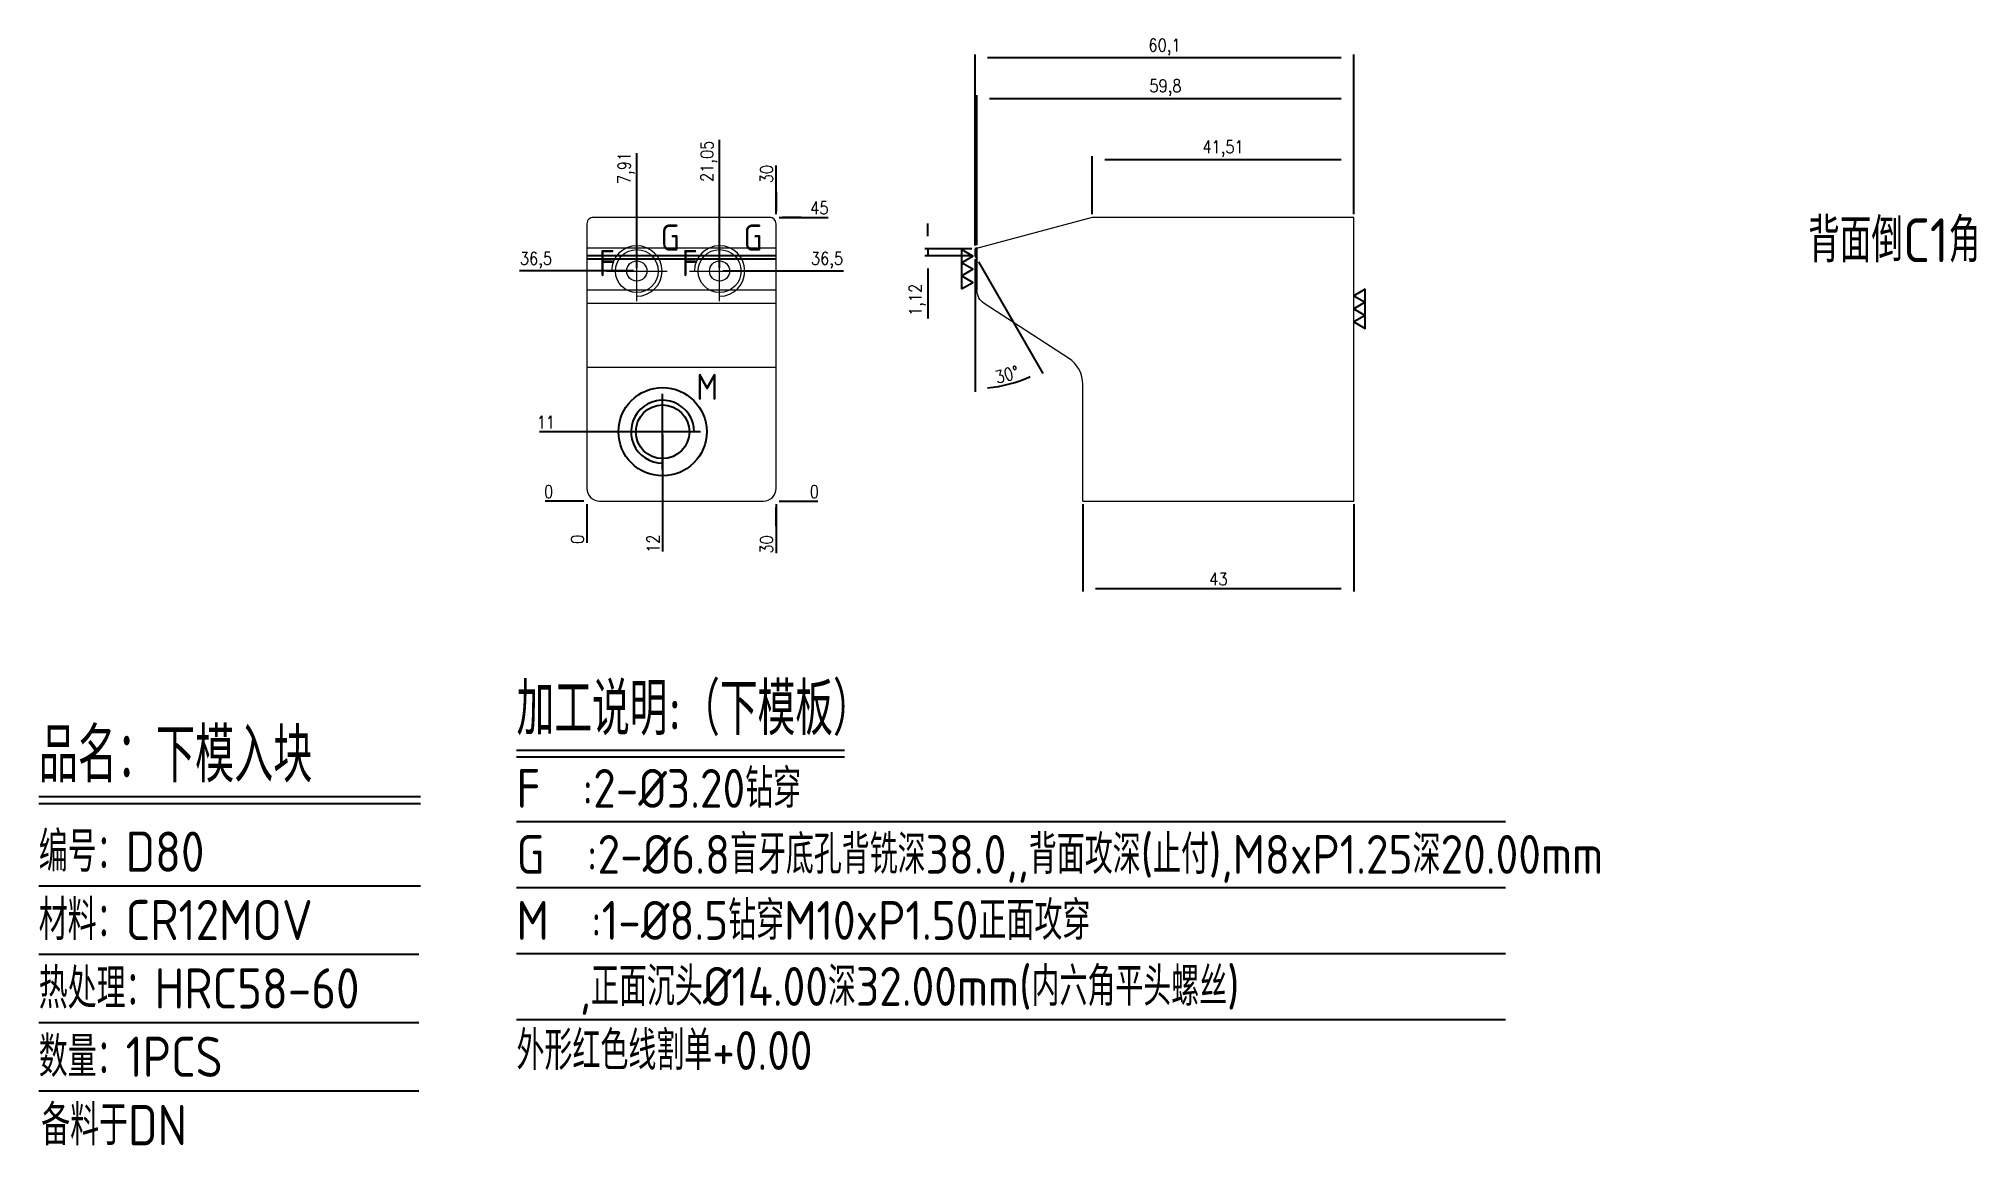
# Model space of a CAD drawing. Header units: millimetres. Extents: x 106917 to 107224, y -3029 to -2854.
import ezdxf
from ezdxf.enums import TextEntityAlignment as Align

# ---------------------------------------------------------------- set-up
doc = ezdxf.new("R2010")
doc.units = ezdxf.units.MM
doc.linetypes.add('CENTER', pattern=[0])
doc.linetypes.add('DASHED', pattern=[0])
for name, color, linetype in [('DIE_P', 2, 'Continuous'), ('DIM', 4, 'Continuous'), ('LB_P', 2, 'Continuous'), ('TEXT', 4, 'Continuous')]:
    doc.layers.add(name, color=color, linetype=linetype)
doc.styles.add('gbenor', font='gbenor.shx', dxfattribs={"bigfont": 'gbcbig.shx'})
doc.styles.get("Standard").update_dxf_attribs({"font": 'txt.shx', "width": 0.85, "bigfont": 'ctxt.shx'})
doc.dimstyles.new('T-2-WX', dxfattribs={"dimtxt": 2, "dimasz": 2, "dimexe": 0.5, "dimexo": 0.5, "dimgap": 0.5, "dimtad": 1, "dimtxsty": 'Standard', "dimblk": 'OPEN30', "dimcen": 0, "dimazin": 3, "dimtfac": 1, "dimtmove": 0, "dimatfit": 3, "dimldrblk": 'OPEN30', "dimlwd": -1, "dimlwe": -1})

# ---------------------------------------------------------------- blocks, each defined once
blk = doc.blocks.new('*D7579')
at = {"layer": 'Defpoints', "color": 0}
for p in [(107003.6, -2927.08), (107033.6, -2927.08), (107038.6, -2927.08)]:
    blk.add_point(p, dxfattribs=at)
at = {"layer": 'DIM', "color": 0}
blk.add_line((107034.1, -2927.08), (107040.23, -2927.08), dxfattribs=at)
at = {"layer": 'DIM', "color": 0, "insert": (107039.67, -2925.58), "char_height": 2, "attachment_point": 5}
blk.add_mtext('0', dxfattribs=at)
blk = doc.blocks.new('_Open30')
blk = doc.blocks.new('*D7580')
at = {"layer": 'Defpoints', "color": 0}
for p in [(107024.65, -2890.58), (107038.6, -2890.58), (107003.6, -2927.08)]:
    blk.add_point(p, dxfattribs=at)
at = {"layer": 'DIM', "color": 0}
for p, q in [((107025.15, -2890.58), (107030.6, -2890.58)), ((107030.6, -2890.58), (107034.6, -2890.58)), ((107034.6, -2890.58), (107044.28, -2890.58))]:
    blk.add_line(p, q, dxfattribs=at)
at = {"layer": 'DIM', "color": 0, "insert": (107041.69, -2888.89), "char_height": 2, "attachment_point": 5}
blk.add_mtext('36,5', dxfattribs=at)
blk = doc.blocks.new('*D7581')
at = {"layer": 'Defpoints', "color": 0}
for p in [(107033.6, -2882.08), (107038.6, -2882.08), (107003.6, -2927.08)]:
    blk.add_point(p, dxfattribs=at)
at = {"layer": 'DIM', "color": 0}
for p, q in [((107034.1, -2882.08), (107037.6, -2882.08)), ((107037.6, -2882.08), (107034.6, -2882.08)), ((107034.6, -2882.08), (107041.85, -2882.08))]:
    blk.add_line(p, q, dxfattribs=at)
at = {"layer": 'DIM', "color": 0, "insert": (107040.48, -2880.58), "char_height": 2, "attachment_point": 5}
blk.add_mtext('45', dxfattribs=at)
blk = doc.blocks.new('*D7582')
at = {"layer": 'Defpoints', "color": 0}
for p in [(106998.6, -2927.08), (107003.6, -2927.08), (107003.6, -2927.08)]:
    blk.add_point(p, dxfattribs=at)
at = {"layer": 'DIM', "color": 0}
blk.add_line((107003.1, -2927.08), (106996.97, -2927.08), dxfattribs=at)
at = {"layer": 'DIM', "color": 0, "insert": (106997.53, -2925.58), "char_height": 2, "attachment_point": 5}
blk.add_mtext('0', dxfattribs=at)
blk = doc.blocks.new('*D7583')
at = {"layer": 'Defpoints', "color": 0}
for p in [(106998.6, -2916.08), (107015.6, -2916.08), (107003.6, -2927.08)]:
    blk.add_point(p, dxfattribs=at)
at = {"layer": 'DIM', "color": 0}
for p, q in [((107002.6, -2916.08), (106996.08, -2916.08)), ((107006.6, -2916.08), (107002.6, -2916.08)), ((107015.1, -2916.08), (107006.6, -2916.08))]:
    blk.add_line(p, q, dxfattribs=at)
at = {"layer": 'DIM', "color": 0, "insert": (106997.09, -2914.58), "char_height": 2, "attachment_point": 5}
blk.add_mtext('11', dxfattribs=at)
blk = doc.blocks.new('*D7584')
at = {"layer": 'Defpoints', "color": 0}
for p in [(106998.6, -2890.58), (107011.51, -2890.58), (107003.6, -2927.08)]:
    blk.add_point(p, dxfattribs=at)
at = {"layer": 'DIM', "color": 0}
for p, q in [((107002.6, -2890.58), (106992.92, -2890.58)), ((107006.6, -2890.58), (107002.6, -2890.58)), ((107011.01, -2890.58), (107006.6, -2890.58))]:
    blk.add_line(p, q, dxfattribs=at)
at = {"layer": 'DIM', "color": 0, "insert": (106995.51, -2888.89), "char_height": 2, "attachment_point": 5}
blk.add_mtext('36,5', dxfattribs=at)
blk = doc.blocks.new('*D7585')
at = {"layer": 'Defpoints', "color": 0}
for p in [(107003.6, -2927.08), (107033.6, -2927.08), (107033.6, -2932.08)]:
    blk.add_point(p, dxfattribs=at)
at = {"layer": 'DIM', "color": 0}
for p, q in [((107033.6, -2927.58), (107033.6, -2931.08)), ((107033.6, -2931.08), (107033.6, -2928.08)), ((107033.6, -2928.08), (107033.6, -2935.33))]:
    blk.add_line(p, q, dxfattribs=at)
at = {"layer": 'DIM', "color": 0, "insert": (107032.1, -2933.96), "char_height": 2, "attachment_point": 5, "rotation": 90}
blk.add_mtext('30', dxfattribs=at)
blk = doc.blocks.new('*D7586')
at = {"layer": 'Defpoints', "color": 0}
for p in [(107015.6, -2916.08), (107003.6, -2927.08), (107015.6, -2932.08)]:
    blk.add_point(p, dxfattribs=at)
at = {"layer": 'DIM', "color": 0}
for p, q in [((107015.6, -2916.58), (107015.6, -2924.08)), ((107015.6, -2924.08), (107015.6, -2928.08)), ((107015.6, -2928.08), (107015.6, -2935.09))]:
    blk.add_line(p, q, dxfattribs=at)
at = {"layer": 'DIM', "color": 0, "insert": (107014.1, -2933.84), "char_height": 2, "attachment_point": 5, "rotation": 90}
blk.add_mtext('12', dxfattribs=at)
blk = doc.blocks.new('*D7587')
at = {"layer": 'Defpoints', "color": 0}
for p in [(107003.6, -2927.08), (107003.6, -2927.08), (107003.6, -2932.08)]:
    blk.add_point(p, dxfattribs=at)
at = {"layer": 'DIM', "color": 0}
blk.add_line((107003.6, -2927.58), (107003.6, -2933.71), dxfattribs=at)
at = {"layer": 'DIM', "color": 0, "insert": (107002.1, -2933.15), "char_height": 2, "attachment_point": 5, "rotation": 90}
blk.add_mtext('0', dxfattribs=at)
blk = doc.blocks.new('*D7588')
at = {"layer": 'Defpoints', "color": 0}
for p in [(107033.6, -2877.08), (107033.6, -2882.08), (107003.6, -2927.08)]:
    blk.add_point(p, dxfattribs=at)
at = {"layer": 'DIM', "color": 0}
for p, q in [((107033.6, -2881.08), (107033.6, -2873.83)), ((107033.6, -2881.58), (107033.6, -2878.08)), ((107033.6, -2878.08), (107033.6, -2881.08))]:
    blk.add_line(p, q, dxfattribs=at)
at = {"layer": 'DIM', "color": 0, "insert": (107032.1, -2875.21), "char_height": 2, "attachment_point": 5, "rotation": 90}
blk.add_mtext('30', dxfattribs=at)
blk = doc.blocks.new('*D7589')
at = {"layer": 'Defpoints', "color": 0}
for p in [(107024.65, -2877.08), (107024.65, -2890.58), (107003.6, -2927.08)]:
    blk.add_point(p, dxfattribs=at)
at = {"layer": 'DIM', "color": 0}
for p, q in [((107024.65, -2881.08), (107024.65, -2869.78)), ((107024.65, -2885.08), (107024.65, -2881.08)), ((107024.65, -2890.08), (107024.65, -2885.08))]:
    blk.add_line(p, q, dxfattribs=at)
at = {"layer": 'DIM', "color": 0, "insert": (107022.95, -2873.18), "char_height": 2, "attachment_point": 5, "rotation": 90}
blk.add_mtext('21,05', dxfattribs=at)
blk = doc.blocks.new('*D7590')
at = {"layer": 'Defpoints', "color": 0}
for p in [(107011.51, -2877.08), (107011.51, -2890.58), (107003.6, -2927.08)]:
    blk.add_point(p, dxfattribs=at)
at = {"layer": 'DIM', "color": 0}
for p, q in [((107011.51, -2881.08), (107011.51, -2871.89)), ((107011.51, -2885.08), (107011.51, -2881.08)), ((107011.51, -2890.08), (107011.51, -2885.08))]:
    blk.add_line(p, q, dxfattribs=at)
at = {"layer": 'DIM', "color": 0, "insert": (107009.82, -2874.24), "char_height": 2, "attachment_point": 5, "rotation": 90}
blk.add_mtext('7,91', dxfattribs=at)
blk = doc.blocks.new('*D7591')
at = {"layer": 'Defpoints', "color": 0}
for p in [(107125.27, -2863.2), (107125.27, -2882.08), (107065.47, -2886.98)]:
    blk.add_point(p, dxfattribs=at)
at = {"layer": 'DIM', "color": 0}
for p, q in [((107065.47, -2886.48), (107065.47, -2862.7)), ((107067.47, -2863.2), (107123.27, -2863.2)), ((107125.27, -2881.58), (107125.27, -2862.7))]:
    blk.add_line(p, q, dxfattribs=at)
at = {"layer": 'DIM', "color": 0, "insert": (107095.37, -2861.51), "char_height": 2, "attachment_point": 5}
blk.add_mtext('59,8', dxfattribs=at)
blk = doc.blocks.new('*D7592')
at = {"layer": 'Defpoints', "color": 0}
for p in [(107125.27, -2872.88), (107083.76, -2882.08), (107125.27, -2882.08)]:
    blk.add_point(p, dxfattribs=at)
at = {"layer": 'DIM', "color": 0}
for p, q in [((107083.76, -2881.58), (107083.76, -2872.38)), ((107085.76, -2872.88), (107123.27, -2872.88)), ((107125.27, -2881.58), (107125.27, -2872.38))]:
    blk.add_line(p, q, dxfattribs=at)
at = {"layer": 'DIM', "color": 0, "insert": (107104.51, -2871.19), "char_height": 2, "attachment_point": 5}
blk.add_mtext('41,51', dxfattribs=at)
blk = doc.blocks.new('*D7593')
at = {"layer": 'Defpoints', "color": 0}
for p in [(107082.27, -2927.08), (107125.27, -2927.08), (107125.27, -2940.94)]:
    blk.add_point(p, dxfattribs=at)
at = {"layer": 'DIM', "color": 0}
for p, q in [((107082.27, -2927.58), (107082.27, -2941.44)), ((107125.27, -2927.58), (107125.27, -2941.44)), ((107084.27, -2940.94), (107123.27, -2940.94))]:
    blk.add_line(p, q, dxfattribs=at)
at = {"layer": 'DIM', "color": 0, "insert": (107103.77, -2939.44), "char_height": 2, "attachment_point": 5}
blk.add_mtext('43', dxfattribs=at)
blk = doc.blocks.new('*D7594')
at = {"layer": 'Defpoints', "color": 0}
for p in [(107057.69, -2888.18), (107065.17, -2887.06), (107065.17, -2888.18)]:
    blk.add_point(p, dxfattribs=at)
at = {"layer": 'DIM', "color": 0}
for p, q in [((107057.69, -2885.06), (107057.69, -2883.06)), ((107064.67, -2887.06), (107057.19, -2887.06)), ((107064.67, -2888.18), (107057.19, -2888.18)), ((107057.69, -2887.06), (107057.69, -2888.18)), ((107057.69, -2890.18), (107057.69, -2898.12))]:
    blk.add_line(p, q, dxfattribs=at)
at = {"layer": 'DIM', "color": 0, "insert": (107056, -2895.15), "char_height": 2, "attachment_point": 5, "rotation": 90}
blk.add_mtext('1,12', dxfattribs=at)
blk = doc.blocks.new('*D7595')
at = {"layer": 'Defpoints', "color": 0}
for p in [(107065.17, -2887.06), (107065.17, -2888.18), (107065.17, -2888.18), (107065.47, -2888.7), (107068.83, -2908.91)]:
    blk.add_point(p, dxfattribs=at)
at = {"layer": 'DIM', "color": 0}
for p, q in [((107065.17, -2888.68), (107065.17, -2909.73)), ((107065.72, -2889.14), (107075.94, -2906.84))]:
    blk.add_line(p, q, dxfattribs=at)
blk.add_arc((107065.17, -2888.18), 21.04, 275.4472, 294.5528, dxfattribs=at)
at = {"layer": 'DIM', "color": 0, "insert": (107070.22, -2907.02), "char_height": 2, "attachment_point": 5, "rotation": 15}
blk.add_mtext('30%%d', dxfattribs=at)
blk = doc.blocks.new('*D7596')
at = {"layer": 'Defpoints', "color": 0}
for p in [(107125.27, -2856.74), (107125.27, -2882.08), (107065.17, -2887.06)]:
    blk.add_point(p, dxfattribs=at)
at = {"layer": 'DIM', "color": 0}
for p, q in [((107065.17, -2886.56), (107065.17, -2856.24)), ((107067.17, -2856.74), (107123.27, -2856.74)), ((107125.27, -2881.58), (107125.27, -2856.24))]:
    blk.add_line(p, q, dxfattribs=at)
at = {"layer": 'DIM', "color": 0, "insert": (107095.22, -2855.05), "char_height": 2, "attachment_point": 5}
blk.add_mtext('60,1', dxfattribs=at)

msp = doc.modelspace()

# ---------------------------------------------------------------- linework, layer by layer
at = {"layer": 'DIE_P', "linetype": 'Continuous', "lineweight": 15}
for p, q in [((107125.272, -2882.085), (107083.758, -2882.085)), ((107125.272, -2911.085), (107125.272, -2882.085)), ((107065.472, -2886.984), (107065.472, -2893.622)), ((107125.272, -2927.081), (107125.272, -2911.085)), ((107082.272, -2927.081), (107125.272, -2927.081))]:
    msp.add_line(p, q, dxfattribs=at)
at = {"layer": 'DIE_P', "color": 4, "linetype": 'CENTER', "lineweight": 15}
for p, q in [((107011.507, -2895.384), (107011.507, -2885.784)), ((107024.645, -2895.384), (107024.645, -2885.784)), ((107011.507, -2892.894), (107011.507, -2888.274)), ((107024.645, -2892.894), (107024.645, -2888.274)), ((107006.707, -2890.584), (107016.307, -2890.584)), ((107009.197, -2890.584), (107013.817, -2890.584)), ((107019.845, -2890.584), (107029.445, -2890.584)), ((107022.335, -2890.584), (107026.955, -2890.584))]:
    msp.add_line(p, q, dxfattribs=at)
at = {"layer": 'DIE_P', "lineweight": 15}
for p, q in [((107033.599, -2886.984, 0), (107003.599, -2886.984, 0)), ((107033.599, -2893.622, 0), (107003.599, -2893.622, 0)), ((107033.599, -2895.719, 0), (107003.599, -2895.719, 0)), ((107033.599, -2905.889, 0), (107003.599, -2905.889, 0))]:
    msp.add_line(p, q, dxfattribs=at)
at = {"layer": 'DIE_P'}
for p, q in [((107033.599, -2888.184), (107003.599, -2888.184)), ((107033.599, -2888.704), (107003.599, -2888.704))]:
    msp.add_line(p, q, dxfattribs=at)
at = {"layer": 'DIE_P', "lineweight": 15}
msp.add_lwpolyline([(107003.599, -2883.085), (107003.599, -2925.081, 0.4142136), (107005.599, -2927.081), (107031.599, -2927.081, 0.4142136), (107033.599, -2925.081), (107033.599, -2883.085, 0.4142136), (107032.599, -2882.085), (107004.599, -2882.085, 0.4142136)], format="xyb", close=True, dxfattribs=at)
at = {"layer": 'DIE_P', "color": 1, "linetype": 'Continuous', "lineweight": 15}
msp.add_lwpolyline([(107083.758, -2882.085), (107065.172, -2887.065)], dxfattribs=at)
msp.add_lwpolyline([(107082.272, -2927.081), (107082.272, -2908.604, 0.2539676), (107079.995, -2904.411), (107066.61, -2895.719, -0.2539676), (107065.472, -2893.622)], format="xyb", dxfattribs=at)
at = {"layer": 'DIE_P', "linetype": 'CENTER'}
for points in [[(107015.599, -2922.081), (107015.599, -2910.081)], [(107021.599, -2916.081), (107009.599, -2916.081)]]:
    msp.add_lwpolyline(points, dxfattribs=at)
at = {"layer": 'DIE_P'}
msp.add_lwpolyline([(107020.599, -2916.081, 2.4142136), (107015.599, -2921.081)], format="xyb", dxfattribs=at)
at = {"layer": 'DIE_P', "color": 2, "linetype": 'DASHED', "lineweight": 15}
for centre in [(107011.507, -2890.584), (107024.645, -2890.584)]:
    msp.add_circle(centre, 3.4, dxfattribs=at)
at = {"layer": 'DIE_P', "linetype": 'Continuous', "lineweight": 15}
for centre in [(107011.507, -2890.584), (107024.645, -2890.584)]:
    msp.add_circle(centre, 1.6, dxfattribs=at)
at = {"layer": 'DIE_P', "linetype": 'Continuous'}
msp.add_circle((107015.599, -2916.081), 7, dxfattribs=at)
at = {"layer": 'DIE_P'}
msp.add_circle((107015.599, -2916.081), 4.25, dxfattribs=at)
at = {"layer": 'DIE_P', "color": 2, "linetype": 'DASHED', "lineweight": 15}
for centre in [(107011.507, -2890.584), (107024.645, -2890.584)]:
    msp.add_arc(centre, 4, 270, 180, dxfattribs=at)
at = {"layer": 'DIM', "color": 4, "linetype": 'Continuous', "lineweight": 25}
for p, q in [((106916.634, -2973.922), (106977.203, -2973.922)), ((106916.634, -2975.039), (106977.203, -2975.039)), ((106916.634, -2988.115), (106977.203, -2988.115)), ((106916.634, -2998.959), (106976.94, -2998.959)), ((106916.634, -3009.803), (106976.94, -3009.803)), ((106916.634, -3020.647), (106976.94, -3020.647))]:
    msp.add_line(p, q, dxfattribs=at)
at = {"layer": 'LB_P'}
msp.add_lwpolyline([(107065.172, -2887.065), (107065.172, -2888.184), (107065.472, -2888.704), (107065.472, -2886.984)], close=True, dxfattribs=at)
at = {"layer": 'TEXT', "color": 3}
for p, q in [((106992.433, -2966.586), (107044.473, -2966.586)), ((106992.433, -2967.664), (107044.473, -2967.664))]:
    msp.add_line(p, q, dxfattribs=at)
at = {"layer": 'TEXT', "color": 3, "linetype": 'Continuous'}
for p, q in [((106992.433, -2977.889), (107149.304, -2977.889)), ((106992.433, -2988.361), (107149.304, -2988.361)), ((106992.433, -2998.833), (107149.304, -2998.833)), ((106992.433, -3009.305), (107149.304, -3009.305))]:
    msp.add_line(p, q, dxfattribs=at)
at = {"layer": 'TEXT'}
for points in [[(107063.014, -2893.421), (107064.814, -2892.382), (107063.014, -2891.342), (107064.814, -2890.303), (107063.014, -2889.264), (107064.814, -2888.225), (107063.014, -2887.185), (107063.014, -2893.421)], [(107127.072, -2893.467), (107125.272, -2894.506), (107127.072, -2895.545), (107125.272, -2896.585), (107127.072, -2897.624), (107125.272, -2898.663), (107127.072, -2899.702), (107127.072, -2893.467)]]:
    msp.add_lwpolyline(points, close=True, dxfattribs=at)

# ---------------------------------------------------------------- texts
at = {"layer": 'DIM', "color": 3, "linetype": 'Continuous', "lineweight": 25, "style": 'gbenor'}
for s, height, p in [('品名：下模入块', 8.6113, (106916.634, -2971.69)), ('编号：D80', 6.3788, (106916.634, -2985.883)), ('材料：CR12MOV', 6.3788, (106916.634, -2996.727)), ('热处理：HRC58-60', 6.37877, (106916.634, -3007.57)), ('数量：1PCS', 6.3788, (106916.634, -3018.414)), ('备料于DN', 6.3788, (106917.022, -3029.258))]:
    msp.add_text(s, height=height, dxfattribs=at).set_placement(p)
at = {"layer": 'TEXT', "color": 4, "lineweight": 18, "style": 'gbenor'}
msp.add_text('背面倒C1角', height=6.9635, dxfattribs=at).set_placement((107197.344, -2889.189))
at = {"layer": 'TEXT', "color": 4, "style": 'gbenor'}
for s, p in [('G', (107016.808, -2885.284)), ('G', (107029.946, -2885.284)), ('F', (107006.781, -2889.318)), ('F', (107019.919, -2889.318)), ('M', (107022.671, -2908.957))]:
    msp.add_text(s, height=4.16, dxfattribs=at).set_placement(p, align=Align.MIDDLE_CENTER)
for s, height, p in [('加工说明:（下模板）', 8.316, (106992.433, -2964.214)), ('F  :2-%%c3.20钻穿', 6.16, (106992.433, -2975.733)), ('G  :2-%%C6.8盲牙底孔背铣深38.0,,背面攻深(止付),M8xP1.25深20.00mm', 6.16, (106992.433, -2986.205)), ('M  :1-%%c8.5钻穿M10xP1.50正面攻穿', 6.16, (106992.433, -2996.677)), ('   ,正面沉头%%C14.00深32.00mm(内六角平头螺丝)', 6.16, (106992.433, -3007.149))]:
    msp.add_text(s, height=height, dxfattribs=at).set_placement(p)
at = {"layer": 'TEXT', "color": 1, "style": 'gbenor'}
msp.add_text('外形红色线割单+0.00', height=6.16, dxfattribs=at).set_placement((106992.433, -3017.311))

# ---------------------------------------------------------------- dimensions: what is measured, and where the dimension line sits
at = {"layer": 'DIM'}
for base, p1, p2, picture, middle in [((107125.272, -2856.743), (107065.172, -2887.065), (107125.272, -2882.085), '*D7596', (107095.222, -2855.053)), ((107125.272, -2863.202), (107065.472, -2886.984), (107125.272, -2882.085), '*D7591', (107095.372, -2861.512)), ((107125.272, -2872.876), (107083.758, -2882.085), (107125.272, -2882.085), '*D7592', (107104.515, -2871.186)), ((107125.272, -2940.938), (107082.272, -2927.081), (107125.272, -2927.081), '*D7593', (107103.772, -2939.438))]:
    dim = msp.add_linear_dim(base=base, p1=p1, p2=p2, dimstyle='T-2-WX', dxfattribs=at)
    dim.commit()
    dim.dimension.update_dxf_attribs({"geometry": picture, "text_midpoint": middle})
for feature_location, offset, dtype, origin, picture, middle in [((107024.645, -2890.584), (0, 13.5), 1, (107003.599, -2927.081), '*D7589', (107022.955, -2873.185)), ((107011.507, -2890.584), (0, 13.5), 1, (107003.599, -2927.081), '*D7590', (107009.817, -2874.237)), ((107033.599, -2882.085), (0, 5), 1, (107003.599, -2927.081), '*D7588', (107032.099, -2875.208)), ((107033.599, -2882.085), (5, 0), 0, (107003.599, -2927.081), '*D7581', (107040.475, -2880.585)), ((107011.507, -2890.584), (-12.908, 0), 0, (107003.599, -2927.081), '*D7584', (106995.509, -2888.894)), ((107024.645, -2890.584), (13.954, 0), 0, (107003.599, -2927.081), '*D7580', (107041.69, -2888.894)), ((107015.599, -2916.081), (-17, 0), 0, (107003.599, -2927.081), '*D7583', (106997.087, -2914.581)), ((107015.599, -2916.081), (0, -16), 1, (107003.599, -2927.081), '*D7586', (107014.099, -2933.835)), ((107003.599163003, -2927.080726687), (-5, 0), 0, (107003.599163003, -2927.080726687), '*D7582', (106997.532496337, -2925.580726687)), ((107033.599163023, -2927.080726687), (5, 0), 0, (107003.599163003, -2927.080726687), '*D7579', (107039.66582969, -2925.580726687)), ((107003.599163003, -2927.080726687), (0, -5), 1, (107003.599163003, -2927.080726687), '*D7587', (107002.099163003, -2933.147393353)), ((107033.599, -2927.081), (0, -5), 1, (107003.599, -2927.081), '*D7585', (107032.099, -2933.957))]:
    dim = msp.add_ordinate_dim(feature_location=feature_location, offset=offset, dtype=dtype, origin=origin, dimstyle='T-2-WX', dxfattribs=at)
    dim.commit()
    dim.dimension.update_dxf_attribs({"geometry": picture, "text_midpoint": middle})
dim = msp.add_linear_dim(base=(107057.688, -2888.184), p1=(107065.172, -2887.065), p2=(107065.172, -2888.184), angle=90, dimstyle='T-2-WX', dxfattribs=at)
dim.commit()
dim.dimension.update_dxf_attribs({"geometry": '*D7594', "text_midpoint": (107055.997, -2895.153)})
dim = msp.add_angular_dim_2l(base=(107068.8262, -2908.9093), line1=((107065.1718, -2888.1843), (107065.4718, -2888.7039)), line2=((107065.1718, -2887.0647), (107065.1718, -2888.1843)), dimstyle='T-2-WX', dxfattribs=at)
dim.commit()
dim.dimension.update_dxf_attribs({"geometry": '*D7595', "text_midpoint": (107070.2181, -2907.0171)})

doc.saveas('drawing.dxf')
